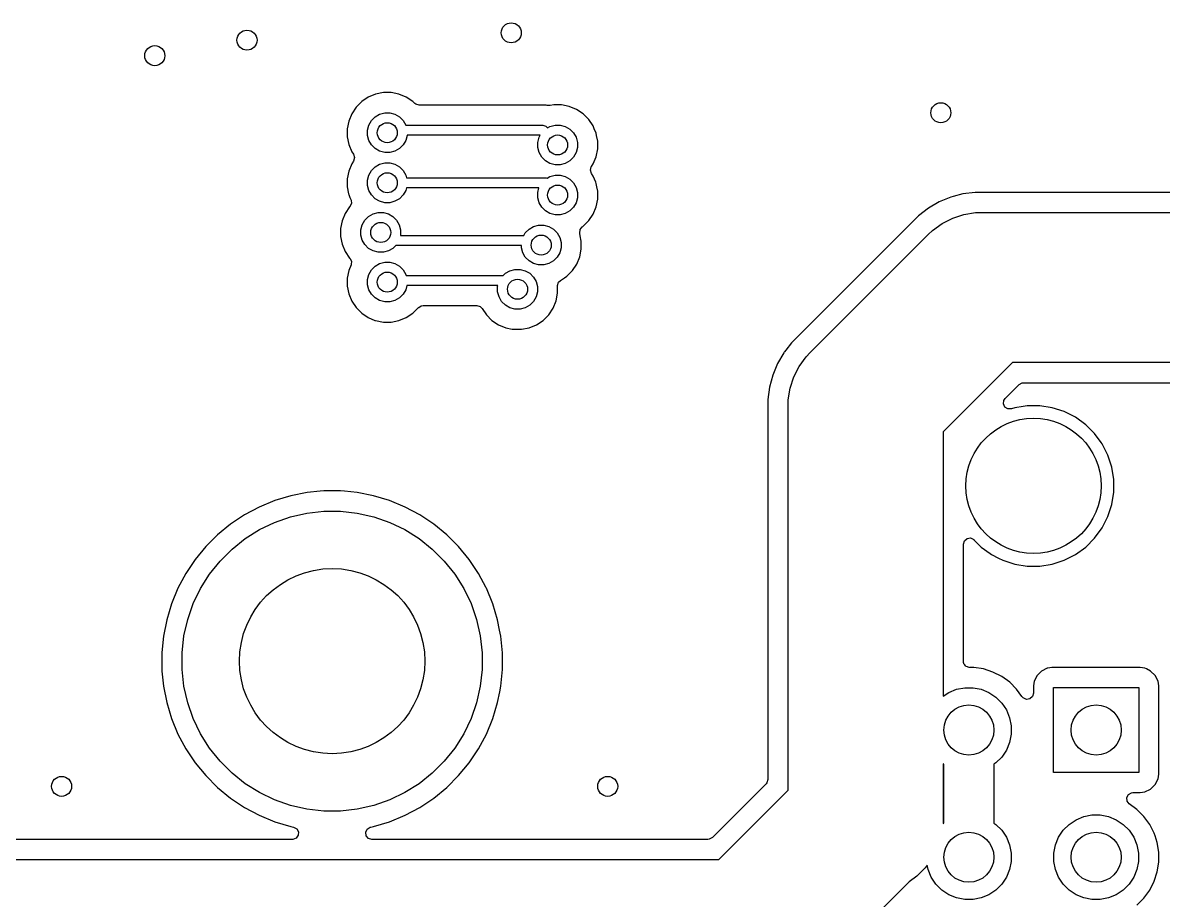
# Model space of a CAD drawing. Extents: x 0.71 to 7.56, y -5.16 to -0.79.
# Drawn here: x 3.891 to 4.787, y -2.826 to -2.136 of the extents above; entities that cross this region are included whole.
import ezdxf

# ---------------------------------------------------------------- set-up
doc = ezdxf.new("R2010")
doc.units = 0
doc.header["$MEASUREMENT"] = 0
doc.layers.add('BLACK', color=7, linetype='CONTINUOUS')

msp = doc.modelspace()

# ---------------------------------------------------------------- linework, layer by layer
at = {"layer": 'BLACK', "linetype": 'CONTINUOUS'}
for p, q in [((4.16226, -2.19446), (4.15709, -2.1979)), ((4.16799, -2.19208), (4.16226, -2.19445)), ((4.16226, -2.19445), (4.16226, -2.19446)), ((4.17408, -2.19087), (4.16799, -2.19208)), ((4.16799, -2.19208), (4.16799, -2.19208)), ((4.18029, -2.19087), (4.17408, -2.19087)), ((4.17408, -2.19087), (4.17408, -2.19087)), ((4.18638, -2.19208), (4.18029, -2.19087)), ((4.18029, -2.19087), (4.18029, -2.19087)), ((4.19211, -2.19445), (4.18638, -2.19208)), ((4.18638, -2.19208), (4.18638, -2.19208)), ((4.19211, -2.19446), (4.19211, -2.19445)), ((4.19728, -2.1979), (4.19211, -2.19446)), ((4.15271, -2.20229), (4.14926, -2.20746)), ((4.15709, -2.1979), (4.15271, -2.20229)), ((4.15271, -2.20229), (4.15271, -2.20229)), ((4.15709, -2.1979), (4.15709, -2.1979)), ((4.19871, -2.19934), (4.19728, -2.1979)), ((4.19728, -2.1979), (4.19728, -2.1979)), ((4.19952, -2.19999), (4.19871, -2.19934)), ((4.20216, -2.20077), (4.19952, -2.19999)), ((4.30209, -2.20077), (4.20216, -2.20077)), ((4.30292, -2.20099), (4.30209, -2.20077)), ((4.30209, -2.20077), (4.30209, -2.20077)), ((4.30514, -2.20106), (4.30292, -2.20099)), ((4.30794, -2.20051), (4.30514, -2.20106)), ((4.31415, -2.20051), (4.30794, -2.20051)), ((4.30794, -2.20051), (4.30794, -2.20051)), ((4.32024, -2.20172), (4.31415, -2.20051)), ((4.31415, -2.20051), (4.31415, -2.20051)), ((4.32597, -2.20409), (4.32024, -2.20172)), ((4.32024, -2.20172), (4.32024, -2.20172)), ((4.33113, -2.20754), (4.32597, -2.20409)), ((4.32597, -2.20409), (4.32597, -2.20409)), ((4.14688, -2.21319), (4.14567, -2.21928)), ((4.14926, -2.20746), (4.14688, -2.21319)), ((4.14688, -2.21319), (4.14688, -2.21319)), ((4.14926, -2.20746), (4.14926, -2.20746)), ((4.16264, -2.21636), (4.16469, -2.2128)), ((4.16469, -2.2128), (4.1676, -2.20989)), ((4.1676, -2.20989), (4.17116, -2.20783)), ((4.17116, -2.20783), (4.17513, -2.20677)), ((4.17513, -2.20677), (4.17924, -2.20677)), ((4.17924, -2.20677), (4.18321, -2.20783)), ((4.18321, -2.20783), (4.18677, -2.20989)), ((4.18677, -2.20989), (4.18968, -2.2128)), ((4.18968, -2.2128), (4.19173, -2.21636)), ((4.33552, -2.21193), (4.33113, -2.20754)), ((4.33113, -2.20754), (4.33113, -2.20754)), ((4.33897, -2.21709), (4.33552, -2.21193)), ((4.33552, -2.21193), (4.33552, -2.21193)), ((4.14567, -2.21928), (4.14567, -2.22549)), ((4.16157, -2.22033), (4.16264, -2.21636)), ((4.16157, -2.22444), (4.16157, -2.22033)), ((4.19173, -2.21636), (4.19178, -2.21654)), ((4.19178, -2.21654), (4.29949, -2.21654)), ((4.29949, -2.21654), (4.30026, -2.21661)), ((4.30026, -2.21661), (4.30168, -2.2172)), ((4.30168, -2.2172), (4.30228, -2.21769)), ((4.30228, -2.21769), (4.30314, -2.21855)), ((4.30314, -2.21855), (4.30502, -2.21747)), ((4.30502, -2.21747), (4.30899, -2.21641)), ((4.30899, -2.21641), (4.3131, -2.21641)), ((4.3131, -2.21641), (4.31707, -2.21747)), ((4.31707, -2.21747), (4.32063, -2.21953)), ((4.32063, -2.21953), (4.32354, -2.22243)), ((4.32354, -2.22243), (4.32559, -2.22599)), ((4.33988, -2.21928), (4.33897, -2.21709)), ((4.33897, -2.21709), (4.33897, -2.21709)), ((4.34135, -2.22283), (4.33988, -2.21928)), ((4.14567, -2.22549), (4.14688, -2.23158)), ((4.16264, -2.22841), (4.16157, -2.22444)), ((4.16469, -2.23197), (4.16264, -2.22841)), ((4.19173, -2.22841), (4.18968, -2.23197)), ((4.1928, -2.22444), (4.19173, -2.22841)), ((4.29741, -2.22441), (4.1928, -2.22441)), ((4.1928, -2.22441), (4.1928, -2.22444)), ((4.29543, -2.22997), (4.29649, -2.22599)), ((4.29543, -2.23408), (4.29543, -2.22997)), ((4.29649, -2.22599), (4.29741, -2.22441)), ((4.32559, -2.22599), (4.32666, -2.22997)), ((4.32666, -2.22997), (4.32666, -2.23408)), ((4.34168, -2.2245), (4.34135, -2.22283)), ((4.34256, -2.22892), (4.34168, -2.2245)), ((4.34256, -2.23513), (4.34256, -2.22892)), ((4.34256, -2.22892), (4.34256, -2.22892)), ((4.34256, -2.22892), (4.34256, -2.22892)), ((4.14688, -2.23158), (4.14688, -2.23158)), ((4.14688, -2.23158), (4.14926, -2.23731)), ((4.14926, -2.23731), (4.14926, -2.23731)), ((4.14926, -2.23731), (4.15062, -2.23936)), ((4.15062, -2.23936), (4.15144, -2.24198)), ((4.1676, -2.23488), (4.16469, -2.23197)), ((4.17116, -2.23693), (4.1676, -2.23488)), ((4.17513, -2.238), (4.17116, -2.23693)), ((4.17924, -2.238), (4.17513, -2.238)), ((4.18321, -2.23693), (4.17924, -2.238)), ((4.18677, -2.23488), (4.18321, -2.23693)), ((4.18968, -2.23197), (4.18677, -2.23488)), ((4.29649, -2.23805), (4.29543, -2.23408)), ((4.29855, -2.24161), (4.29649, -2.23805)), ((4.32559, -2.23805), (4.32354, -2.24161)), ((4.32666, -2.23408), (4.32559, -2.23805)), ((4.34135, -2.24121), (4.34256, -2.23513)), ((4.14926, -2.24683), (4.14688, -2.25256)), ((4.15062, -2.24478), (4.14926, -2.24683)), ((4.14926, -2.24683), (4.14926, -2.24683)), ((4.15072, -2.24463), (4.15062, -2.24478)), ((4.15144, -2.24198), (4.15072, -2.24463)), ((4.16469, -2.25217), (4.1676, -2.24926)), ((4.1676, -2.24926), (4.17116, -2.2472)), ((4.17116, -2.2472), (4.17513, -2.24614)), ((4.17513, -2.24614), (4.17924, -2.24614)), ((4.17924, -2.24614), (4.18321, -2.2472)), ((4.18321, -2.2472), (4.18677, -2.24926)), ((4.18677, -2.24926), (4.18968, -2.25217)), ((4.30146, -2.24452), (4.29855, -2.24161)), ((4.30502, -2.24657), (4.30146, -2.24452)), ((4.30899, -2.24763), (4.30502, -2.24657)), ((4.3131, -2.24763), (4.30899, -2.24763)), ((4.31707, -2.24657), (4.3131, -2.24763)), ((4.32063, -2.24452), (4.31707, -2.24657)), ((4.32354, -2.24161), (4.32063, -2.24452)), ((4.33678, -2.25179), (4.33751, -2.24914)), ((4.33751, -2.24914), (4.3376, -2.249)), ((4.3376, -2.249), (4.33897, -2.24695)), ((4.33897, -2.24695), (4.34135, -2.24121)), ((4.14688, -2.25256), (4.14567, -2.25865)), ((4.14688, -2.25256), (4.14688, -2.25256)), ((4.16157, -2.2597), (4.16264, -2.25573)), ((4.16264, -2.25573), (4.16469, -2.25217)), ((4.18968, -2.25217), (4.19173, -2.25573)), ((4.19173, -2.25573), (4.19229, -2.25782)), ((4.19229, -2.25782), (4.30141, -2.25782)), ((4.30141, -2.25782), (4.30217, -2.25789)), ((4.30217, -2.25789), (4.30277, -2.25814)), ((4.30277, -2.25814), (4.30502, -2.25684)), ((4.30502, -2.25684), (4.30899, -2.25578)), ((4.30899, -2.25578), (4.3131, -2.25578)), ((4.3131, -2.25578), (4.31707, -2.25684)), ((4.31707, -2.25684), (4.32063, -2.2589)), ((4.33761, -2.25442), (4.33678, -2.25179)), ((4.33897, -2.25646), (4.33761, -2.25442)), ((4.34097, -2.26129), (4.33897, -2.25646)), ((4.33897, -2.25646), (4.33897, -2.25646)), ((4.33897, -2.25646), (4.33897, -2.25646)), ((4.14567, -2.25865), (4.14567, -2.26486)), ((4.14567, -2.26486), (4.1468, -2.27054)), ((4.16157, -2.26381), (4.16157, -2.2597)), ((4.16264, -2.26778), (4.16157, -2.26381)), ((4.19229, -2.26569), (4.19173, -2.26778)), ((4.29641, -2.26569), (4.19229, -2.26569)), ((4.29543, -2.26934), (4.29641, -2.26569)), ((4.32063, -2.2589), (4.32354, -2.2618)), ((4.32354, -2.2618), (4.32559, -2.26537)), ((4.32559, -2.26537), (4.32666, -2.26934)), ((4.34135, -2.2622), (4.34097, -2.26129)), ((4.34188, -2.26486), (4.34135, -2.2622)), ((4.34256, -2.26829), (4.34188, -2.26486)), ((4.1468, -2.27054), (4.14688, -2.27095)), ((4.14688, -2.27095), (4.14784, -2.27326)), ((4.14784, -2.27326), (4.14869, -2.27531)), ((4.14869, -2.27531), (4.14898, -2.27805)), ((4.16469, -2.27134), (4.16264, -2.26778)), ((4.1676, -2.27425), (4.16469, -2.27134)), ((4.17116, -2.2763), (4.1676, -2.27425)), ((4.17513, -2.27737), (4.17116, -2.2763)), ((4.18321, -2.2763), (4.17924, -2.27737)), ((4.18677, -2.27425), (4.18321, -2.2763)), ((4.18968, -2.27134), (4.18677, -2.27425)), ((4.19173, -2.26778), (4.18968, -2.27134)), ((4.29543, -2.27345), (4.29543, -2.26934)), ((4.29649, -2.27742), (4.29543, -2.27345)), ((4.32666, -2.27345), (4.32559, -2.27742)), ((4.32666, -2.26934), (4.32666, -2.27345)), ((4.34135, -2.28058), (4.34256, -2.2745)), ((4.34256, -2.2745), (4.34256, -2.26829)), ((4.34256, -2.26829), (4.34256, -2.26829)), ((4.34256, -2.26829), (4.34256, -2.26829)), ((4.62001, -2.27307), (4.61095, -2.27683)), ((4.62201, -2.27254), (4.62001, -2.27307)), ((4.62948, -2.27054), (4.62201, -2.27254)), ((4.62201, -2.27254), (4.62201, -2.27254)), ((4.63921, -2.26926), (4.62948, -2.27054)), ((4.64901, -2.26926), (4.63921, -2.26926)), ((4.63921, -2.26926), (4.63921, -2.26926)), ((4.63921, -2.26926), (4.63921, -2.26926)), ((4.64917, -2.26926), (4.64901, -2.26926)), ((5.89292, -2.26926), (4.64917, -2.26926)), ((4.64917, -2.26926), (4.64917, -2.26926)), ((4.14757, -2.2807), (4.14412, -2.28586)), ((4.14763, -2.28063), (4.14757, -2.2807)), ((4.14757, -2.2807), (4.14757, -2.2807)), ((4.14775, -2.28051), (4.14763, -2.28063)), ((4.14898, -2.27805), (4.14775, -2.28051)), ((4.16602, -2.28624), (4.16999, -2.28517)), ((4.16999, -2.28517), (4.1741, -2.28517)), ((4.1741, -2.28517), (4.17807, -2.28624)), ((4.17924, -2.27737), (4.17513, -2.27737)), ((4.29855, -2.28098), (4.29649, -2.27742)), ((4.30146, -2.28389), (4.29855, -2.28098)), ((4.30502, -2.28594), (4.30146, -2.28389)), ((4.32063, -2.28389), (4.31707, -2.28594)), ((4.32354, -2.28098), (4.32063, -2.28389)), ((4.32559, -2.27742), (4.32354, -2.28098)), ((4.33897, -2.28632), (4.34135, -2.28058)), ((4.60245, -2.28173), (4.59467, -2.2877)), ((4.61095, -2.27683), (4.60245, -2.28173)), ((4.61095, -2.27683), (4.61095, -2.27683)), ((4.63032, -2.28666), (4.63948, -2.28521)), ((4.63948, -2.28521), (4.64411, -2.28502)), ((4.64411, -2.28502), (5.97052, -2.28502)), ((4.14174, -2.29159), (4.14053, -2.29768)), ((4.14412, -2.28586), (4.14174, -2.29159)), ((4.14174, -2.29159), (4.14174, -2.29159)), ((4.14412, -2.28586), (4.14412, -2.28586)), ((4.1575, -2.29476), (4.15955, -2.2912)), ((4.15955, -2.2912), (4.16246, -2.28829)), ((4.16246, -2.28829), (4.16602, -2.28624)), ((4.17807, -2.28624), (4.18163, -2.28829)), ((4.18163, -2.28829), (4.18454, -2.2912)), ((4.18454, -2.2912), (4.1866, -2.29476)), ((4.30899, -2.287), (4.30502, -2.28594)), ((4.3131, -2.287), (4.30899, -2.287)), ((4.31707, -2.28594), (4.3131, -2.287)), ((4.33113, -2.29587), (4.33552, -2.29148)), ((4.33552, -2.29148), (4.33897, -2.28632)), ((4.59467, -2.2877), (4.58768, -2.29469)), ((4.59467, -2.2877), (4.59467, -2.2877)), ((4.60576, -2.29917), (4.61325, -2.29373)), ((4.61325, -2.29373), (4.62151, -2.28952)), ((4.62151, -2.28952), (4.63032, -2.28666)), ((4.14053, -2.29768), (4.14053, -2.30389)), ((4.15643, -2.29873), (4.1575, -2.29476)), ((4.15643, -2.30284), (4.15643, -2.29873)), ((4.1575, -2.30681), (4.15643, -2.30284)), ((4.1866, -2.29476), (4.18766, -2.29873)), ((4.18766, -2.30284), (4.18758, -2.30315)), ((4.18758, -2.30315), (4.2845, -2.30315)), ((4.18766, -2.29873), (4.18766, -2.30284)), ((4.2845, -2.30315), (4.28566, -2.30113)), ((4.28566, -2.30113), (4.28857, -2.29823)), ((4.28857, -2.29823), (4.29213, -2.29617)), ((4.29213, -2.29617), (4.2961, -2.29511)), ((4.2961, -2.29511), (4.30021, -2.29511)), ((4.30021, -2.29511), (4.30418, -2.29617)), ((4.30418, -2.29617), (4.30774, -2.29823)), ((4.30774, -2.29823), (4.31065, -2.30113)), ((4.31065, -2.30113), (4.3127, -2.30469)), ((4.32841, -2.30131), (4.32866, -2.29857)), ((4.32846, -2.30153), (4.32841, -2.30131)), ((4.32886, -2.30357), (4.32846, -2.30153)), ((4.32846, -2.30153), (4.32846, -2.30153)), ((4.32866, -2.29857), (4.33035, -2.2964)), ((4.33035, -2.2964), (4.33049, -2.2963)), ((4.33049, -2.2963), (4.33113, -2.29587)), ((4.50942, -2.39525), (4.60235, -2.30232)), ((4.58768, -2.2947), (4.55292, -2.32945)), ((4.58768, -2.29469), (4.58768, -2.2947)), ((4.60235, -2.30232), (4.60576, -2.29917)), ((4.14053, -2.30389), (4.14174, -2.30998)), ((4.14174, -2.30998), (4.14174, -2.30998)), ((4.14174, -2.30998), (4.14412, -2.31572)), ((4.15955, -2.31037), (4.1575, -2.30681)), ((4.16246, -2.31328), (4.15955, -2.31037)), ((4.18389, -2.31102), (4.18163, -2.31328)), ((4.28254, -2.31102), (4.18389, -2.31102)), ((4.28254, -2.31278), (4.28254, -2.31102)), ((4.3127, -2.30469), (4.31377, -2.30867)), ((4.31377, -2.30867), (4.31377, -2.31278)), ((4.32967, -2.30762), (4.32886, -2.30357)), ((4.32967, -2.31382), (4.32967, -2.30762)), ((4.32967, -2.30762), (4.32967, -2.30762)), ((4.14412, -2.31572), (4.14412, -2.31572)), ((4.14412, -2.31572), (4.14757, -2.32088)), ((4.14757, -2.32088), (4.14757, -2.32088)), ((4.14757, -2.32088), (4.14763, -2.32094)), ((4.14763, -2.32094), (4.14765, -2.32098)), ((4.14765, -2.32098), (4.14772, -2.32106)), ((4.14772, -2.32106), (4.1477, -2.32108)), ((4.1477, -2.32108), (4.14895, -2.32336)), ((4.16602, -2.31534), (4.16246, -2.31328)), ((4.16999, -2.3164), (4.16602, -2.31534)), ((4.1741, -2.3164), (4.16999, -2.3164)), ((4.17807, -2.31534), (4.1741, -2.3164)), ((4.18163, -2.31328), (4.17807, -2.31534)), ((4.2836, -2.31675), (4.28254, -2.31278)), ((4.28566, -2.32031), (4.2836, -2.31675)), ((4.28857, -2.32321), (4.28566, -2.32031)), ((4.31065, -2.32031), (4.30774, -2.32321)), ((4.3127, -2.31675), (4.31065, -2.32031)), ((4.31377, -2.31278), (4.3127, -2.31675)), ((4.32608, -2.32565), (4.32846, -2.31991)), ((4.32846, -2.31991), (4.32967, -2.31382)), ((4.14869, -2.32626), (4.14688, -2.33063)), ((4.14875, -2.3261), (4.14869, -2.32626)), ((4.14895, -2.32336), (4.14875, -2.3261)), ((4.16469, -2.33023), (4.1676, -2.32733)), ((4.1676, -2.32733), (4.17116, -2.32527)), ((4.17116, -2.32527), (4.17513, -2.32421)), ((4.17513, -2.32421), (4.17924, -2.32421)), ((4.17924, -2.32421), (4.18321, -2.32527)), ((4.18321, -2.32527), (4.18677, -2.32733)), ((4.18677, -2.32733), (4.18968, -2.33023)), ((4.27352, -2.33087), (4.27749, -2.3298)), ((4.27749, -2.3298), (4.2816, -2.3298)), ((4.2816, -2.3298), (4.28557, -2.33087)), ((4.29213, -2.32527), (4.28857, -2.32321)), ((4.2961, -2.32633), (4.29213, -2.32527)), ((4.30021, -2.32633), (4.2961, -2.32633)), ((4.30418, -2.32527), (4.30021, -2.32633)), ((4.30774, -2.32321), (4.30418, -2.32527)), ((4.32263, -2.33081), (4.32608, -2.32565)), ((4.55292, -2.32945), (4.54456, -2.33781)), ((4.14688, -2.33063), (4.14567, -2.33672)), ((4.14567, -2.33672), (4.14567, -2.34293)), ((4.14688, -2.33063), (4.14688, -2.33063)), ((4.16157, -2.33777), (4.16264, -2.33379)), ((4.16157, -2.34188), (4.16157, -2.33777)), ((4.16264, -2.33379), (4.16469, -2.33023)), ((4.18968, -2.33023), (4.19173, -2.33379)), ((4.19173, -2.33379), (4.19196, -2.33465)), ((4.19196, -2.33465), (4.26824, -2.33465)), ((4.26824, -2.33465), (4.26996, -2.33292)), ((4.26996, -2.33292), (4.27352, -2.33087)), ((4.28557, -2.33087), (4.28913, -2.33292)), ((4.28913, -2.33292), (4.29204, -2.33583)), ((4.29204, -2.33583), (4.2941, -2.33939)), ((4.31184, -2.33997), (4.31323, -2.33855)), ((4.31323, -2.33855), (4.31641, -2.33643)), ((4.31641, -2.33643), (4.31824, -2.3352)), ((4.31824, -2.3352), (4.32263, -2.33081)), ((4.54456, -2.33781), (4.50568, -2.3767)), ((4.14567, -2.34293), (4.14688, -2.34901)), ((4.16264, -2.34585), (4.16157, -2.34188)), ((4.16469, -2.34941), (4.16264, -2.34585)), ((4.19173, -2.34585), (4.18968, -2.34941)), ((4.19263, -2.34252), (4.19173, -2.34585)), ((4.26416, -2.34252), (4.19263, -2.34252)), ((4.26393, -2.34336), (4.26416, -2.34252)), ((4.26393, -2.34747), (4.26393, -2.34336)), ((4.265, -2.35144), (4.26393, -2.34747)), ((4.2941, -2.33939), (4.29516, -2.34336)), ((4.29516, -2.34747), (4.2941, -2.35144)), ((4.29516, -2.34336), (4.29516, -2.34747)), ((4.31106, -2.34261), (4.31184, -2.33997)), ((4.31106, -2.34852), (4.31106, -2.34261)), ((4.14688, -2.34901), (4.14688, -2.34901)), ((4.14688, -2.34901), (4.14926, -2.35475)), ((4.14926, -2.35475), (4.14926, -2.35475)), ((4.14926, -2.35475), (4.15271, -2.35991)), ((4.1676, -2.35231), (4.16469, -2.34941)), ((4.17116, -2.35437), (4.1676, -2.35231)), ((4.17513, -2.35543), (4.17116, -2.35437)), ((4.17924, -2.35543), (4.17513, -2.35543)), ((4.18321, -2.35437), (4.17924, -2.35543)), ((4.18677, -2.35231), (4.18321, -2.35437)), ((4.18968, -2.34941), (4.18677, -2.35231)), ((4.26705, -2.355), (4.265, -2.35144)), ((4.26996, -2.35791), (4.26705, -2.355)), ((4.29204, -2.355), (4.28913, -2.35791)), ((4.2941, -2.35144), (4.29204, -2.355)), ((4.30748, -2.36035), (4.30985, -2.35461)), ((4.30985, -2.35461), (4.31106, -2.34852)), ((4.15271, -2.35991), (4.15271, -2.35991)), ((4.15271, -2.35991), (4.15709, -2.3643)), ((4.15709, -2.3643), (4.15709, -2.3643)), ((4.15709, -2.3643), (4.16226, -2.36775)), ((4.19211, -2.36775), (4.19728, -2.3643)), ((4.19728, -2.3643), (4.19837, -2.3632)), ((4.19837, -2.3632), (4.20183, -2.35974)), ((4.20183, -2.35974), (4.20191, -2.35982)), ((4.20191, -2.35982), (4.20381, -2.35852)), ((4.20381, -2.35852), (4.20531, -2.35829)), ((4.20531, -2.35829), (4.24763, -2.35829)), ((4.24763, -2.35829), (4.25027, -2.35906)), ((4.25027, -2.35906), (4.25169, -2.36046)), ((4.25169, -2.36046), (4.25507, -2.36551)), ((4.25507, -2.36551), (4.25507, -2.36551)), ((4.25507, -2.36551), (4.25946, -2.3699)), ((4.27352, -2.35997), (4.26996, -2.35791)), ((4.27749, -2.36103), (4.27352, -2.35997)), ((4.2816, -2.36103), (4.27749, -2.36103)), ((4.28557, -2.35997), (4.2816, -2.36103)), ((4.28913, -2.35791), (4.28557, -2.35997)), ((4.29964, -2.3699), (4.30403, -2.36551)), ((4.30403, -2.36551), (4.30748, -2.36035)), ((4.16226, -2.36775), (4.16226, -2.36775)), ((4.16226, -2.36775), (4.16744, -2.3699)), ((4.16744, -2.3699), (4.16799, -2.37013)), ((4.16799, -2.37013), (4.17408, -2.37134)), ((4.17408, -2.37134), (4.17408, -2.37134)), ((4.17408, -2.37134), (4.17408, -2.37134)), ((4.17408, -2.37134), (4.18029, -2.37134)), ((4.18029, -2.37134), (4.18638, -2.37013)), ((4.18029, -2.37134), (4.18029, -2.37134)), ((4.18638, -2.37013), (4.19211, -2.36775)), ((4.25946, -2.3699), (4.25946, -2.3699)), ((4.25946, -2.3699), (4.26462, -2.37335)), ((4.26462, -2.37335), (4.26462, -2.37335)), ((4.26462, -2.37335), (4.27035, -2.37572)), ((4.28874, -2.37572), (4.29448, -2.37335)), ((4.29448, -2.37335), (4.29964, -2.3699)), ((4.27035, -2.37572), (4.27035, -2.37572)), ((4.27035, -2.37572), (4.27525, -2.3767)), ((4.27525, -2.3767), (4.27644, -2.37693)), ((4.27644, -2.37693), (4.27644, -2.37693)), ((4.27644, -2.37693), (4.27644, -2.37693)), ((4.27644, -2.37693), (4.28265, -2.37693)), ((4.28265, -2.37693), (4.28874, -2.37572)), ((4.28265, -2.37693), (4.28265, -2.37693)), ((4.50174, -2.38063), (4.49481, -2.38757)), ((4.50568, -2.3767), (4.50174, -2.38063)), ((4.49481, -2.38757), (4.4904, -2.39331)), ((4.49481, -2.38757), (4.49481, -2.38757)), ((4.48883, -2.39535), (4.48393, -2.40384)), ((4.4891, -2.39501), (4.48883, -2.39535)), ((4.48932, -2.39472), (4.4891, -2.39501)), ((4.4904, -2.39331), (4.48932, -2.39472)), ((4.50083, -2.40615), (4.50628, -2.39865)), ((4.50628, -2.39865), (4.50942, -2.39525)), ((4.48393, -2.40384), (4.48018, -2.41291)), ((4.48393, -2.40384), (4.48393, -2.40384)), ((4.49662, -2.41441), (4.50083, -2.40615)), ((4.66857, -2.40313), (4.61417, -2.45753)), ((5.99498, -2.40313), (4.66857, -2.40313)), ((4.48018, -2.41291), (4.47764, -2.42238)), ((4.49376, -2.42322), (4.49662, -2.41441)), ((4.67367, -2.42033), (4.67609, -2.41901)), ((4.67609, -2.41901), (4.67712, -2.4189)), ((4.67712, -2.4189), (5.98993, -2.4189)), ((4.47764, -2.42238), (4.47636, -2.4321)), ((4.49231, -2.43237), (4.49376, -2.42322)), ((4.66271, -2.43129), (4.67367, -2.42033)), ((4.47636, -2.4321), (4.47636, -2.44208)), ((4.49213, -2.43701), (4.49231, -2.43237)), ((4.49213, -2.73932), (4.49213, -2.43701)), ((4.66135, -2.43558), (4.66167, -2.43285)), ((4.66257, -2.43805), (4.66135, -2.43558)), ((4.66167, -2.43285), (4.66271, -2.43129)), ((4.67681, -2.43751), (4.67028, -2.43854)), ((4.68008, -2.43699), (4.67681, -2.43751)), ((4.69, -2.43699), (4.68008, -2.43699)), ((4.69979, -2.43854), (4.69, -2.43699)), ((4.47636, -2.44208), (4.47636, -2.44209)), ((4.47636, -2.44209), (4.47636, -2.73076)), ((4.66492, -2.43947), (4.66257, -2.43805)), ((4.66767, -2.43939), (4.66492, -2.43947)), ((4.67028, -2.43854), (4.66767, -2.43939)), ((4.67028, -2.43854), (4.67028, -2.43854)), ((4.70923, -2.4416), (4.69979, -2.43854)), ((4.7153, -2.4447), (4.70923, -2.4416)), ((4.71806, -2.44611), (4.7153, -2.4447)), ((4.72609, -2.45194), (4.71806, -2.44611)), ((4.71806, -2.44611), (4.71806, -2.44611)), ((4.71806, -2.44611), (4.71806, -2.44611)), ((4.7331, -2.45895), (4.72609, -2.45194)), ((4.72609, -2.45194), (4.72609, -2.45194)), ((4.61417, -2.45753), (4.61417, -2.66532)), ((4.73819, -2.46595), (4.7331, -2.45895)), ((4.7331, -2.45895), (4.7331, -2.45895)), ((4.73893, -2.46697), (4.73819, -2.46595)), ((4.7418, -2.47261), (4.73893, -2.46697)), ((4.74343, -2.47581), (4.7418, -2.47261)), ((4.7465, -2.48524), (4.74343, -2.47581)), ((4.74343, -2.47581), (4.74343, -2.47581)), ((4.74343, -2.47581), (4.74343, -2.47581)), ((4.74805, -2.49504), (4.7465, -2.48524)), ((4.74805, -2.50496), (4.74805, -2.49504)), ((4.10129, -2.50777), (4.0887, -2.51159)), ((4.11419, -2.50521), (4.10129, -2.50777)), ((4.10129, -2.50777), (4.10129, -2.50777)), ((4.12433, -2.50421), (4.11419, -2.50521)), ((4.11419, -2.50521), (4.11419, -2.50521)), ((4.12728, -2.50392), (4.12433, -2.50421)), ((4.14044, -2.50392), (4.12728, -2.50392)), ((4.14363, -2.50423), (4.14044, -2.50392)), ((4.15353, -2.50521), (4.14363, -2.50423)), ((4.16643, -2.50777), (4.15353, -2.50521)), ((4.15353, -2.50521), (4.15353, -2.50521)), ((4.17901, -2.51159), (4.16643, -2.50777)), ((4.16643, -2.50777), (4.16643, -2.50777)), ((4.7465, -2.51476), (4.74805, -2.50496)), ((4.07655, -2.51663), (4.06495, -2.52283)), ((4.0887, -2.51159), (4.07655, -2.51663)), ((4.07655, -2.51663), (4.07655, -2.51663)), ((4.19117, -2.51663), (4.17901, -2.51159)), ((4.20277, -2.52283), (4.19117, -2.51663)), ((4.19117, -2.51663), (4.19117, -2.51663)), ((4.74343, -2.52419), (4.7465, -2.51476)), ((4.06495, -2.52283), (4.05401, -2.53013)), ((4.06495, -2.52283), (4.06495, -2.52283)), ((4.08866, -2.52868), (4.10116, -2.5243)), ((4.10116, -2.5243), (4.11407, -2.52135)), ((4.11407, -2.52135), (4.12724, -2.51987)), ((4.12724, -2.51987), (4.14048, -2.51987)), ((4.14048, -2.51987), (4.15364, -2.52135)), ((4.15364, -2.52135), (4.16656, -2.5243)), ((4.16656, -2.5243), (4.17906, -2.52868)), ((4.21371, -2.53013), (4.20277, -2.52283)), ((4.20277, -2.52283), (4.20277, -2.52283)), ((4.20277, -2.52283), (4.20277, -2.52283)), ((4.73893, -2.53303), (4.74343, -2.52419)), ((4.05401, -2.53013), (4.04384, -2.53848)), ((4.05401, -2.53013), (4.05401, -2.53013)), ((4.06551, -2.54147), (4.07673, -2.53442)), ((4.07673, -2.53442), (4.08866, -2.52868)), ((4.17906, -2.52868), (4.19099, -2.53442)), ((4.19099, -2.53442), (4.20221, -2.54147)), ((4.22387, -2.53848), (4.21371, -2.53013)), ((4.21371, -2.53013), (4.21371, -2.53013)), ((4.21371, -2.53013), (4.21371, -2.53013)), ((4.7331, -2.54105), (4.73893, -2.53303)), ((4.04384, -2.53848), (4.03454, -2.54778)), ((4.05516, -2.54973), (4.06551, -2.54147)), ((4.20221, -2.54147), (4.21256, -2.54973)), ((4.23317, -2.54778), (4.22387, -2.53848)), ((4.62994, -2.5458), (4.63072, -2.54316)), ((4.63072, -2.54316), (4.63279, -2.54136)), ((4.63279, -2.54136), (4.63552, -2.54097)), ((4.63552, -2.54097), (4.63802, -2.54211)), ((4.63802, -2.54211), (4.63827, -2.54235)), ((4.63827, -2.54235), (4.64399, -2.54806)), ((4.72609, -2.54806), (4.7331, -2.54105)), ((4.03454, -2.54778), (4.0262, -2.55795)), ((4.04579, -2.55909), (4.05516, -2.54973)), ((4.21256, -2.54973), (4.22193, -2.55909)), ((4.24152, -2.55795), (4.23317, -2.54778)), ((4.23317, -2.54778), (4.23317, -2.54778)), ((4.23317, -2.54778), (4.23317, -2.54778)), ((4.62994, -2.63122), (4.62994, -2.5458)), ((4.64399, -2.54806), (4.64399, -2.54806)), ((4.64399, -2.54806), (4.65099, -2.55315)), ((4.65099, -2.55315), (4.65201, -2.55389)), ((4.65201, -2.55389), (4.65765, -2.55676)), ((4.70923, -2.5584), (4.71806, -2.55389)), ((4.71806, -2.55389), (4.72609, -2.54806)), ((4.0262, -2.55795), (4.01889, -2.56888)), ((4.0262, -2.55795), (4.0262, -2.55795)), ((4.03753, -2.56945), (4.04579, -2.55909)), ((4.22193, -2.55909), (4.23018, -2.56945)), ((4.24883, -2.56889), (4.24152, -2.55795)), ((4.65765, -2.55676), (4.66085, -2.5584)), ((4.66085, -2.5584), (4.66085, -2.5584)), ((4.66085, -2.5584), (4.66085, -2.5584)), ((4.66085, -2.5584), (4.67028, -2.56146)), ((4.67028, -2.56146), (4.68008, -2.56301)), ((4.68008, -2.56301), (4.68008, -2.56301)), ((4.68008, -2.56301), (4.69, -2.56301)), ((4.69, -2.56301), (4.69979, -2.56146)), ((4.69, -2.56301), (4.69, -2.56301)), ((4.69979, -2.56146), (4.70923, -2.5584)), ((4.01889, -2.56889), (4.01269, -2.58049)), ((4.01889, -2.56888), (4.01889, -2.56889)), ((4.03049, -2.58066), (4.03753, -2.56945)), ((4.23018, -2.56945), (4.23723, -2.58066)), ((4.25485, -2.58015), (4.24883, -2.56889)), ((4.24883, -2.56889), (4.24883, -2.56889)), ((4.24883, -2.56889), (4.24883, -2.56889)), ((4.01269, -2.58049), (4.00765, -2.59264)), ((4.01269, -2.58049), (4.01269, -2.58049)), ((4.02474, -2.5926), (4.03049, -2.58066)), ((4.23723, -2.58066), (4.24298, -2.5926)), ((4.25503, -2.58049), (4.25485, -2.58015)), ((4.26006, -2.59264), (4.25503, -2.58049)), ((4.00765, -2.59264), (4.00384, -2.60523)), ((4.02036, -2.6051), (4.02474, -2.5926)), ((4.24298, -2.5926), (4.24735, -2.6051)), ((4.26388, -2.60523), (4.26006, -2.59264)), ((4.00384, -2.60523), (4.00127, -2.61813)), ((4.00384, -2.60523), (4.00384, -2.60523)), ((4.01742, -2.61801), (4.02036, -2.6051)), ((4.24735, -2.6051), (4.2503, -2.61801)), ((4.26549, -2.61332), (4.26388, -2.60523)), ((4.26388, -2.60523), (4.26388, -2.60523)), ((4.26388, -2.60523), (4.26388, -2.60523)), ((4.26388, -2.60523), (4.26388, -2.60523)), ((4.26645, -2.61813), (4.26549, -2.61332)), ((4.00127, -2.61813), (4.00027, -2.62827)), ((4.00127, -2.61813), (4.00127, -2.61813)), ((4.01593, -2.63117), (4.01742, -2.61801)), ((4.2503, -2.61801), (4.25178, -2.63117)), ((4.26774, -2.63122), (4.26645, -2.61813)), ((4.00027, -2.62827), (3.99998, -2.63122)), ((3.99998, -2.63122), (3.99998, -2.64437)), ((4.01593, -2.64442), (4.01593, -2.63117)), ((4.25178, -2.63117), (4.25178, -2.64442)), ((4.26774, -2.64437), (4.26774, -2.63122)), ((4.62994, -2.63784), (4.62994, -2.63122)), ((4.63014, -2.63921), (4.62994, -2.63784)), ((4.63029, -2.63945), (4.63014, -2.63921)), ((4.63038, -2.63987), (4.63029, -2.63945)), ((4.63106, -2.64065), (4.63038, -2.63987)), ((4.63163, -2.64153), (4.63106, -2.64065)), ((4.63195, -2.64168), (4.63163, -2.64153)), ((4.63218, -2.64195), (4.63195, -2.64168)), ((4.63318, -2.64224), (4.63218, -2.64195)), ((4.63413, -2.64267), (4.63318, -2.64224)), ((4.63448, -2.64262), (4.63413, -2.64267)), ((4.63482, -2.64272), (4.63448, -2.64262)), ((4.63813, -2.64272), (4.63482, -2.64272)), ((4.64578, -2.64393), (4.63813, -2.64272)), ((4.63813, -2.64272), (4.63813, -2.64272)), ((4.69585, -2.64331), (4.6914, -2.64557)), ((4.69636, -2.64323), (4.69585, -2.64331)), ((4.69955, -2.64272), (4.69636, -2.64323)), ((4.76896, -2.64272), (4.69955, -2.64272)), ((4.77265, -2.64331), (4.76896, -2.64272)), ((4.77388, -2.64393), (4.77265, -2.64331)), ((3.99998, -2.64437), (4.0001, -2.64557)), ((4.0001, -2.64557), (4.00127, -2.65746)), ((4.01742, -2.65758), (4.01593, -2.64442)), ((4.25178, -2.64442), (4.2503, -2.65758)), ((4.26645, -2.65746), (4.26774, -2.64437)), ((4.65315, -2.64633), (4.64578, -2.64393)), ((4.66006, -2.64985), (4.65315, -2.64633)), ((4.66632, -2.6544), (4.66006, -2.64985)), ((4.68787, -2.6491), (4.6856, -2.65356)), ((4.6914, -2.64557), (4.68787, -2.6491)), ((4.68787, -2.6491), (4.68787, -2.6491)), ((4.6914, -2.64557), (4.6914, -2.64557)), ((4.6914, -2.64557), (4.6914, -2.64557)), ((4.7771, -2.64557), (4.77388, -2.64393)), ((4.78063, -2.6491), (4.7771, -2.64557)), ((4.7771, -2.64557), (4.7771, -2.64557)), ((4.7771, -2.64557), (4.7771, -2.64557)), ((4.7829, -2.65356), (4.78063, -2.6491)), ((4.78063, -2.6491), (4.78063, -2.6491)), ((4.78063, -2.6491), (4.78063, -2.6491)), ((4.00127, -2.65746), (4.00127, -2.65746)), ((4.00127, -2.65746), (4.00384, -2.67036)), ((4.02036, -2.67049), (4.01742, -2.65758)), ((4.2503, -2.65758), (4.24735, -2.67049)), ((4.26558, -2.66183), (4.26645, -2.65746)), ((4.61848, -2.66244), (4.62454, -2.65993)), ((4.62454, -2.65993), (4.63097, -2.65865)), ((4.63097, -2.65865), (4.63753, -2.65865)), ((4.63753, -2.65865), (4.64397, -2.65993)), ((4.64397, -2.65993), (4.65003, -2.66244)), ((4.6718, -2.65988), (4.66632, -2.6544)), ((4.67594, -2.66557), (4.6718, -2.65988)), ((4.6856, -2.65356), (4.68502, -2.65725)), ((4.68502, -2.65725), (4.68502, -2.66304)), ((4.70079, -2.72542), (4.70079, -2.65849)), ((4.70079, -2.65849), (4.76772, -2.65849)), ((4.76772, -2.65849), (4.76772, -2.72542)), ((4.78348, -2.65725), (4.7829, -2.65356)), ((4.78348, -2.72666), (4.78348, -2.65725)), ((4.00384, -2.67036), (4.00384, -2.67036)), ((4.00384, -2.67036), (4.00765, -2.68295)), ((4.02474, -2.68299), (4.02036, -2.67049)), ((4.24735, -2.67049), (4.24298, -2.68299)), ((4.26006, -2.68295), (4.26388, -2.67036)), ((4.26388, -2.67036), (4.26558, -2.66183)), ((4.26388, -2.67036), (4.26388, -2.67036)), ((4.26388, -2.67036), (4.26388, -2.67036)), ((4.61417, -2.66532), (4.61848, -2.66244)), ((4.65003, -2.66244), (4.65548, -2.66608)), ((4.65548, -2.66608), (4.66012, -2.67072)), ((4.67619, -2.66591), (4.67594, -2.66557)), ((4.67694, -2.66673), (4.67619, -2.66591)), ((4.67944, -2.66788), (4.67694, -2.66673)), ((4.68217, -2.66749), (4.67944, -2.66788)), ((4.68424, -2.66568), (4.68217, -2.66749)), ((4.68502, -2.66304), (4.68424, -2.66568)), ((4.66012, -2.67072), (4.66377, -2.67618)), ((4.66377, -2.67618), (4.66628, -2.68224)), ((4.00765, -2.68295), (4.01269, -2.6951)), ((4.03049, -2.69493), (4.02474, -2.68299)), ((4.24298, -2.68299), (4.23723, -2.69493)), ((4.25503, -2.6951), (4.26006, -2.68295)), ((4.66628, -2.68224), (4.66756, -2.68867)), ((4.01269, -2.6951), (4.01269, -2.6951)), ((4.01269, -2.6951), (4.01889, -2.7067)), ((4.03753, -2.70614), (4.03049, -2.69493)), ((4.23723, -2.69493), (4.23018, -2.70614)), ((4.24883, -2.70671), (4.25503, -2.6951)), ((4.66756, -2.69523), (4.66628, -2.70167)), ((4.66756, -2.68867), (4.66756, -2.69523)), ((4.04579, -2.7165), (4.03753, -2.70614)), ((4.23018, -2.70614), (4.22193, -2.7165)), ((4.66628, -2.70167), (4.66377, -2.70773)), ((4.01889, -2.7067), (4.01889, -2.70671)), ((4.01889, -2.70671), (4.0262, -2.71764)), ((4.24152, -2.71764), (4.24883, -2.70671)), ((4.66012, -2.71318), (4.65548, -2.71782)), ((4.66377, -2.70773), (4.66012, -2.71318)), ((4.0262, -2.71764), (4.0262, -2.71764)), ((4.0262, -2.71764), (4.03454, -2.72781)), ((4.05516, -2.72586), (4.04579, -2.7165)), ((4.22193, -2.7165), (4.21256, -2.72586)), ((4.23317, -2.72781), (4.24152, -2.71764)), ((4.61457, -2.71885), (4.61417, -2.71859)), ((4.61417, -2.71859), (4.61417, -2.76181)), ((4.61457, -2.76505), (4.61457, -2.71885)), ((4.65548, -2.71782), (4.65394, -2.71885)), ((4.65394, -2.71885), (4.65394, -2.76505)), ((4.03454, -2.72781), (4.04384, -2.73711)), ((4.06551, -2.73412), (4.05516, -2.72586)), ((4.21256, -2.72586), (4.20221, -2.73412)), ((4.22387, -2.73711), (4.23317, -2.72781)), ((4.47558, -2.7334), (4.47493, -2.73422)), ((4.47636, -2.73076), (4.47558, -2.7334)), ((4.76772, -2.72542), (4.70079, -2.72542)), ((4.78063, -2.7348), (4.7829, -2.73035)), ((4.7829, -2.73035), (4.78348, -2.72666)), ((4.7829, -2.73035), (4.7829, -2.73035)), ((4.7829, -2.73035), (4.7829, -2.73035)), ((4.78348, -2.72666), (4.78348, -2.72666)), ((4.04384, -2.73711), (4.04384, -2.73711)), ((4.04384, -2.73711), (4.04384, -2.73711)), ((4.04384, -2.73711), (4.05401, -2.74546)), ((4.07673, -2.74117), (4.06551, -2.73412)), ((4.08866, -2.74691), (4.07673, -2.74117)), ((4.19099, -2.74117), (4.17906, -2.74691)), ((4.20221, -2.73412), (4.19099, -2.74117)), ((4.21371, -2.74546), (4.22387, -2.73711)), ((4.47493, -2.73422), (4.43264, -2.7765)), ((4.43774, -2.7937), (4.49213, -2.73932)), ((4.75966, -2.74266), (4.76205, -2.74131)), ((4.76205, -2.74131), (4.76316, -2.74118)), ((4.76316, -2.74118), (4.76896, -2.74118)), ((4.76896, -2.74118), (4.77265, -2.7406)), ((4.77265, -2.7406), (4.7771, -2.73833)), ((4.7771, -2.73833), (4.78063, -2.7348)), ((4.05401, -2.74546), (4.06495, -2.75276)), ((4.10116, -2.75129), (4.08866, -2.74691)), ((4.11407, -2.75424), (4.10116, -2.75129)), ((4.16656, -2.75129), (4.15364, -2.75424)), ((4.17906, -2.74691), (4.16656, -2.75129)), ((4.20277, -2.75276), (4.21371, -2.74546)), ((4.75838, -2.7451), (4.75966, -2.74266)), ((4.75861, -2.74784), (4.75838, -2.7451)), ((4.76029, -2.75002), (4.75861, -2.74784)), ((4.76632, -2.7544), (4.76029, -2.75002)), ((4.06495, -2.75276), (4.06495, -2.75276)), ((4.06495, -2.75276), (4.06495, -2.75276)), ((4.06495, -2.75276), (4.07655, -2.75897)), ((4.07655, -2.75897), (4.07655, -2.75897)), ((4.07655, -2.75897), (4.07655, -2.75897)), ((4.07655, -2.75897), (4.0887, -2.764)), ((4.12724, -2.75572), (4.11407, -2.75424)), ((4.14048, -2.75572), (4.12724, -2.75572)), ((4.15364, -2.75424), (4.14048, -2.75572)), ((4.17901, -2.764), (4.19117, -2.75897)), ((4.19117, -2.75897), (4.20277, -2.75276)), ((4.71848, -2.76244), (4.72454, -2.75993)), ((4.72454, -2.75993), (4.73097, -2.75865)), ((4.73097, -2.75865), (4.73753, -2.75865)), ((4.73753, -2.75865), (4.74397, -2.75993)), ((4.74397, -2.75993), (4.75003, -2.76244)), ((4.7718, -2.75988), (4.76632, -2.7544)), ((4.77636, -2.76615), (4.7718, -2.75988)), ((4.0887, -2.764), (4.10129, -2.76782)), ((4.10129, -2.76782), (4.10129, -2.76782)), ((4.10129, -2.76782), (4.10129, -2.76782)), ((4.10129, -2.76782), (4.10129, -2.76782)), ((4.10129, -2.76782), (4.10353, -2.76826)), ((4.10353, -2.76826), (4.10597, -2.76954)), ((4.16145, -2.76985), (4.16377, -2.76837)), ((4.16377, -2.76837), (4.16419, -2.76826)), ((4.16419, -2.76826), (4.16643, -2.76782)), ((4.16643, -2.76782), (4.17901, -2.764)), ((4.16643, -2.76782), (4.16643, -2.76782)), ((4.16643, -2.76782), (4.16643, -2.76782)), ((4.16643, -2.76782), (4.16643, -2.76782)), ((4.61417, -2.76181), (4.61403, -2.76541)), ((4.61403, -2.76541), (4.61457, -2.76505)), ((4.65394, -2.76505), (4.65548, -2.76608)), ((4.65548, -2.76608), (4.66012, -2.77072)), ((4.70838, -2.77072), (4.71302, -2.76608)), ((4.71302, -2.76608), (4.71848, -2.76244)), ((4.75003, -2.76244), (4.75548, -2.76608)), ((4.75548, -2.76608), (4.76012, -2.77072)), ((4.77721, -2.76782), (4.77636, -2.76615)), ((4.77988, -2.77305), (4.77721, -2.76782)), ((4.10258, -2.77793), (3.49903, -2.77793)), ((4.10301, -2.77791), (4.10258, -2.77793)), ((4.10557, -2.77691), (4.10301, -2.77791)), ((4.10718, -2.77468), (4.10557, -2.77691)), ((4.10597, -2.76954), (4.10733, -2.77193)), ((4.10733, -2.77193), (4.10718, -2.77468)), ((4.16031, -2.77236), (4.16145, -2.76985)), ((4.1607, -2.77508), (4.16031, -2.77236)), ((4.1625, -2.77716), (4.1607, -2.77508)), ((4.16514, -2.77793), (4.1625, -2.77716)), ((4.42919, -2.77793), (4.16514, -2.77793)), ((4.43023, -2.77782), (4.42919, -2.77793)), ((4.43264, -2.7765), (4.43023, -2.77782)), ((4.66012, -2.77072), (4.66377, -2.77618)), ((4.66377, -2.77618), (4.66628, -2.78224)), ((4.70223, -2.78224), (4.70474, -2.77618)), ((4.70474, -2.77618), (4.70838, -2.77072)), ((4.76012, -2.77072), (4.76377, -2.77618)), ((4.76377, -2.77618), (4.76628, -2.78224)), ((4.78054, -2.7751), (4.77988, -2.77305)), ((4.77988, -2.77305), (4.77988, -2.77305)), ((4.77988, -2.77305), (4.77988, -2.77305)), ((4.78227, -2.78042), (4.78054, -2.7751)), ((4.66628, -2.78224), (4.66756, -2.78867)), ((4.70095, -2.78867), (4.70223, -2.78224)), ((4.76628, -2.78224), (4.76756, -2.78867)), ((4.78348, -2.78808), (4.78227, -2.78042)), ((3.49048, -2.7937), (4.43774, -2.7937)), ((4.66756, -2.79523), (4.66628, -2.80167)), ((4.66756, -2.78867), (4.66756, -2.79523)), ((4.70095, -2.79523), (4.70095, -2.78867)), ((4.70223, -2.80167), (4.70095, -2.79523)), ((4.76756, -2.79523), (4.76628, -2.80167)), ((4.76756, -2.78867), (4.76756, -2.79523)), ((4.78227, -2.80348), (4.78348, -2.79583)), ((4.78348, -2.79583), (4.78348, -2.78808)), ((4.60002, -2.80016), (4.59347, -2.80672)), ((4.60152, -2.79811), (4.60002, -2.80016)), ((4.60223, -2.80167), (4.60152, -2.79811)), ((4.60474, -2.80773), (4.60223, -2.80167)), ((4.66628, -2.80167), (4.66377, -2.80773)), ((4.70474, -2.80773), (4.70223, -2.80167)), ((4.76628, -2.80167), (4.76377, -2.80773)), ((4.77988, -2.81085), (4.78227, -2.80348)), ((4.58721, -2.81126), (4.50396, -2.89451)), ((4.59347, -2.80672), (4.58721, -2.81126)), ((4.60838, -2.81318), (4.60474, -2.80773)), ((4.61302, -2.81782), (4.60838, -2.81318)), ((4.66012, -2.81318), (4.65548, -2.81782)), ((4.66377, -2.80773), (4.66012, -2.81318)), ((4.70838, -2.81318), (4.70474, -2.80773)), ((4.71302, -2.81782), (4.70838, -2.81318)), ((4.76012, -2.81318), (4.75548, -2.81782)), ((4.76377, -2.80773), (4.76012, -2.81318)), ((4.77636, -2.81776), (4.77988, -2.81085)), ((4.61848, -2.82147), (4.61302, -2.81782)), ((4.62454, -2.82398), (4.61848, -2.82147)), ((4.65003, -2.82147), (4.64397, -2.82398)), ((4.65548, -2.81782), (4.65003, -2.82147)), ((4.71848, -2.82147), (4.71302, -2.81782)), ((4.72454, -2.82398), (4.71848, -2.82147)), ((4.75003, -2.82147), (4.74397, -2.82398)), ((4.75548, -2.81782), (4.75003, -2.82147)), ((4.7718, -2.82403), (4.77636, -2.81776)), ((4.63097, -2.82526), (4.62454, -2.82398)), ((4.63753, -2.82526), (4.63097, -2.82526)), ((4.64397, -2.82398), (4.63753, -2.82526)), ((4.73097, -2.82526), (4.72454, -2.82398)), ((4.73753, -2.82526), (4.73097, -2.82526)), ((4.74397, -2.82398), (4.73753, -2.82526)), ((4.76632, -2.82951), (4.77069, -2.82514)), ((4.77069, -2.82514), (4.7718, -2.82403))]:
    msp.add_line(p, q, dxfattribs=at)
at = {"layer": 'BLACK'}
for centre, radius in [((4.06693, -2.14961), 0.00787), ((4.27461, -2.14384), 0.00787), ((3.99447, -2.16181), 0.00787), ((4.6122, -2.20669), 0.00787), ((4.17719, -2.22238), 0.00787), ((4.31104, -2.23202), 0.00787), ((4.17719, -2.26175), 0.00787), ((4.31104, -2.27139), 0.00787), ((4.17205, -2.30079), 0.00787), ((4.29815, -2.31072), 0.00787), ((4.17719, -2.33982), 0.00787), ((4.27955, -2.34542), 0.00787), ((4.68504, -2.5), 0.05315), ((4.13386, -2.6378), 0.07283), ((4.63425, -2.69195), 0.01969), ((4.73425, -2.69195), 0.01969), ((3.92126, -2.73622), 0.00787), ((4.35039, -2.73622), 0.00787), ((4.63425, -2.79195), 0.01969), ((4.73425, -2.79195), 0.01969)]:
    msp.add_circle(centre, radius, dxfattribs=at)

doc.saveas('drawing.dxf')
